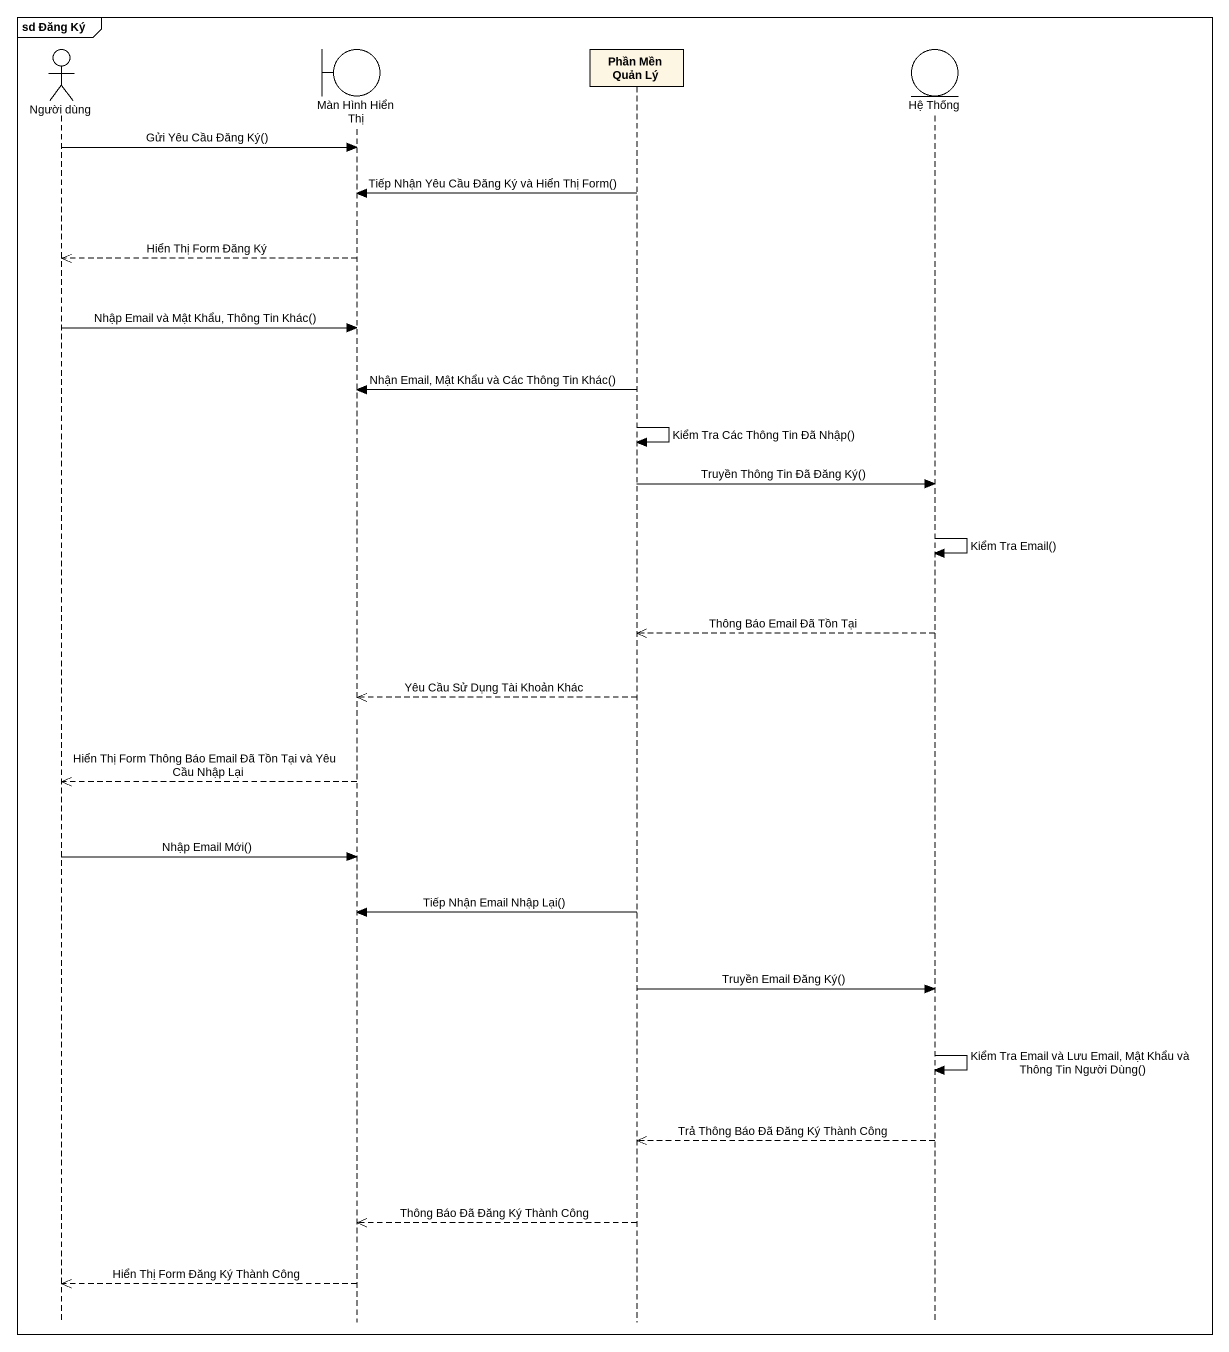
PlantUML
@startuml
mainframe sd Đăng Ký
hide footbox
actor "Người dùng" as Người_dùng
boundary "Màn Hình Hiển Thị" as Màn_Hình_Hiển_Thị
participant "Phần Mền Quản Lý" as Phần_Mền_Quản_Lý
entity "Hệ Thống" as Hệ_Thống

Người_dùng -> Màn_Hình_Hiển_Thị : Gửi Yêu Cầu Đăng Ký()
Phần_Mền_Quản_Lý -> Màn_Hình_Hiển_Thị : Tiếp Nhận Yêu Cầu Đăng Ký và Hiển Thị Form()
Màn_Hình_Hiển_Thị -->> Người_dùng : Hiển Thị Form Đăng Ký
Người_dùng -> Màn_Hình_Hiển_Thị : Nhập Email và Mật Khẩu, Thông Tin Khác()
Phần_Mền_Quản_Lý -> Màn_Hình_Hiển_Thị : Nhận Email, Mật Khẩu và Các Thông Tin Khác()
Phần_Mền_Quản_Lý -> Phần_Mền_Quản_Lý : Kiểm Tra Các Thông Tin Đã Nhập()
Phần_Mền_Quản_Lý -> Hệ_Thống : Truyền Thông Tin Đã Đăng Ký()
Hệ_Thống -> Hệ_Thống : Kiểm Tra Email()
Hệ_Thống -->> Phần_Mền_Quản_Lý : Thông Báo Email Đã Tồn Tại
Phần_Mền_Quản_Lý -->> Màn_Hình_Hiển_Thị : Yêu Cầu Sử Dụng Tài Khoản Khác
Màn_Hình_Hiển_Thị -->> Người_dùng : Hiển Thị Form Thông Báo Email Đã Tồn Tại và Yêu Cầu Nhập Lại
Người_dùng -> Màn_Hình_Hiển_Thị : Nhập Email Mới()
Phần_Mền_Quản_Lý -> Màn_Hình_Hiển_Thị : Tiếp Nhận Email Nhập Lại()
Phần_Mền_Quản_Lý -> Hệ_Thống : Truyền Email Đăng Ký()
Hệ_Thống -> Hệ_Thống : Kiểm Tra Email và Lưu Email, Mật Khẩu và Thông Tin Người Dùng()
Hệ_Thống -->> Phần_Mền_Quản_Lý : Trả Thông Báo Đã Đăng Ký Thành Công
Phần_Mền_Quản_Lý -->> Màn_Hình_Hiển_Thị : Thông Báo Đã Đăng Ký Thành Công
Màn_Hình_Hiển_Thị -->> Người_dùng : Hiển Thị Form Đăng Ký Thành Công
@enduml
